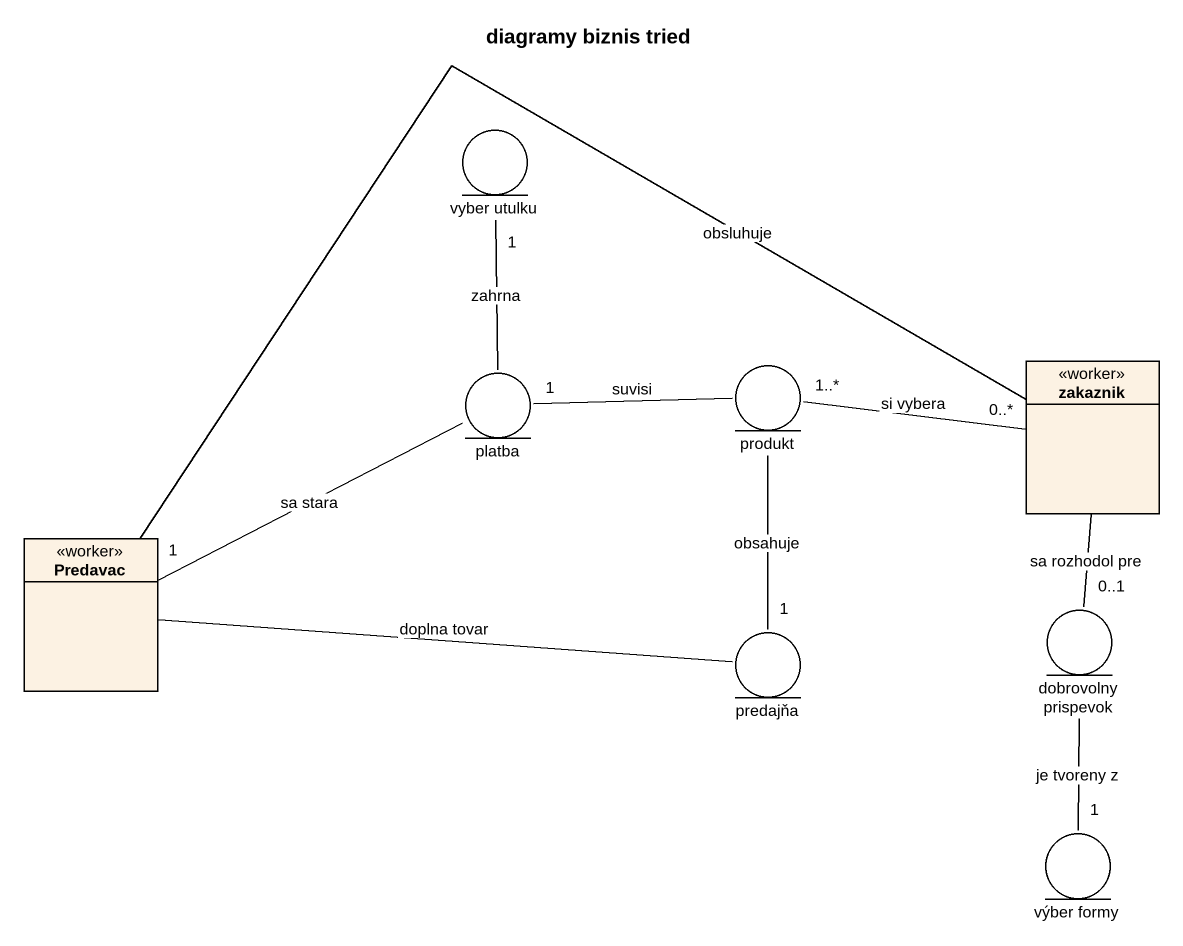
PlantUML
@startuml
title diagramy biznis tried
allowmixing
hide circle
hide empty members
entity "vyber utulku" as vyber_utulku
entity produkt
class zakaznik <<worker>>
entity platba
class Predavac <<worker>>
entity predajňa
entity "dobrovolny prispevok" as dobrovolny_prispevok
entity "výber formy" as výber_formy
vyber_utulku "1" -- platba : zahrna
produkt -left- "1" platba : suvisi
zakaznik "0..*" -left- "1..*" produkt : si vybera
zakaznik -- "0..1" dobrovolny_prispevok : sa rozhodol pre
Predavac -right- zakaznik : obsluhuje
Predavac "1" -right- platba : sa stara
Predavac -right- predajňa : doplna tovar
predajňa "1" -up- produkt : obsahuje
dobrovolny_prispevok -- "1" výber_formy : je tvoreny z
@enduml
